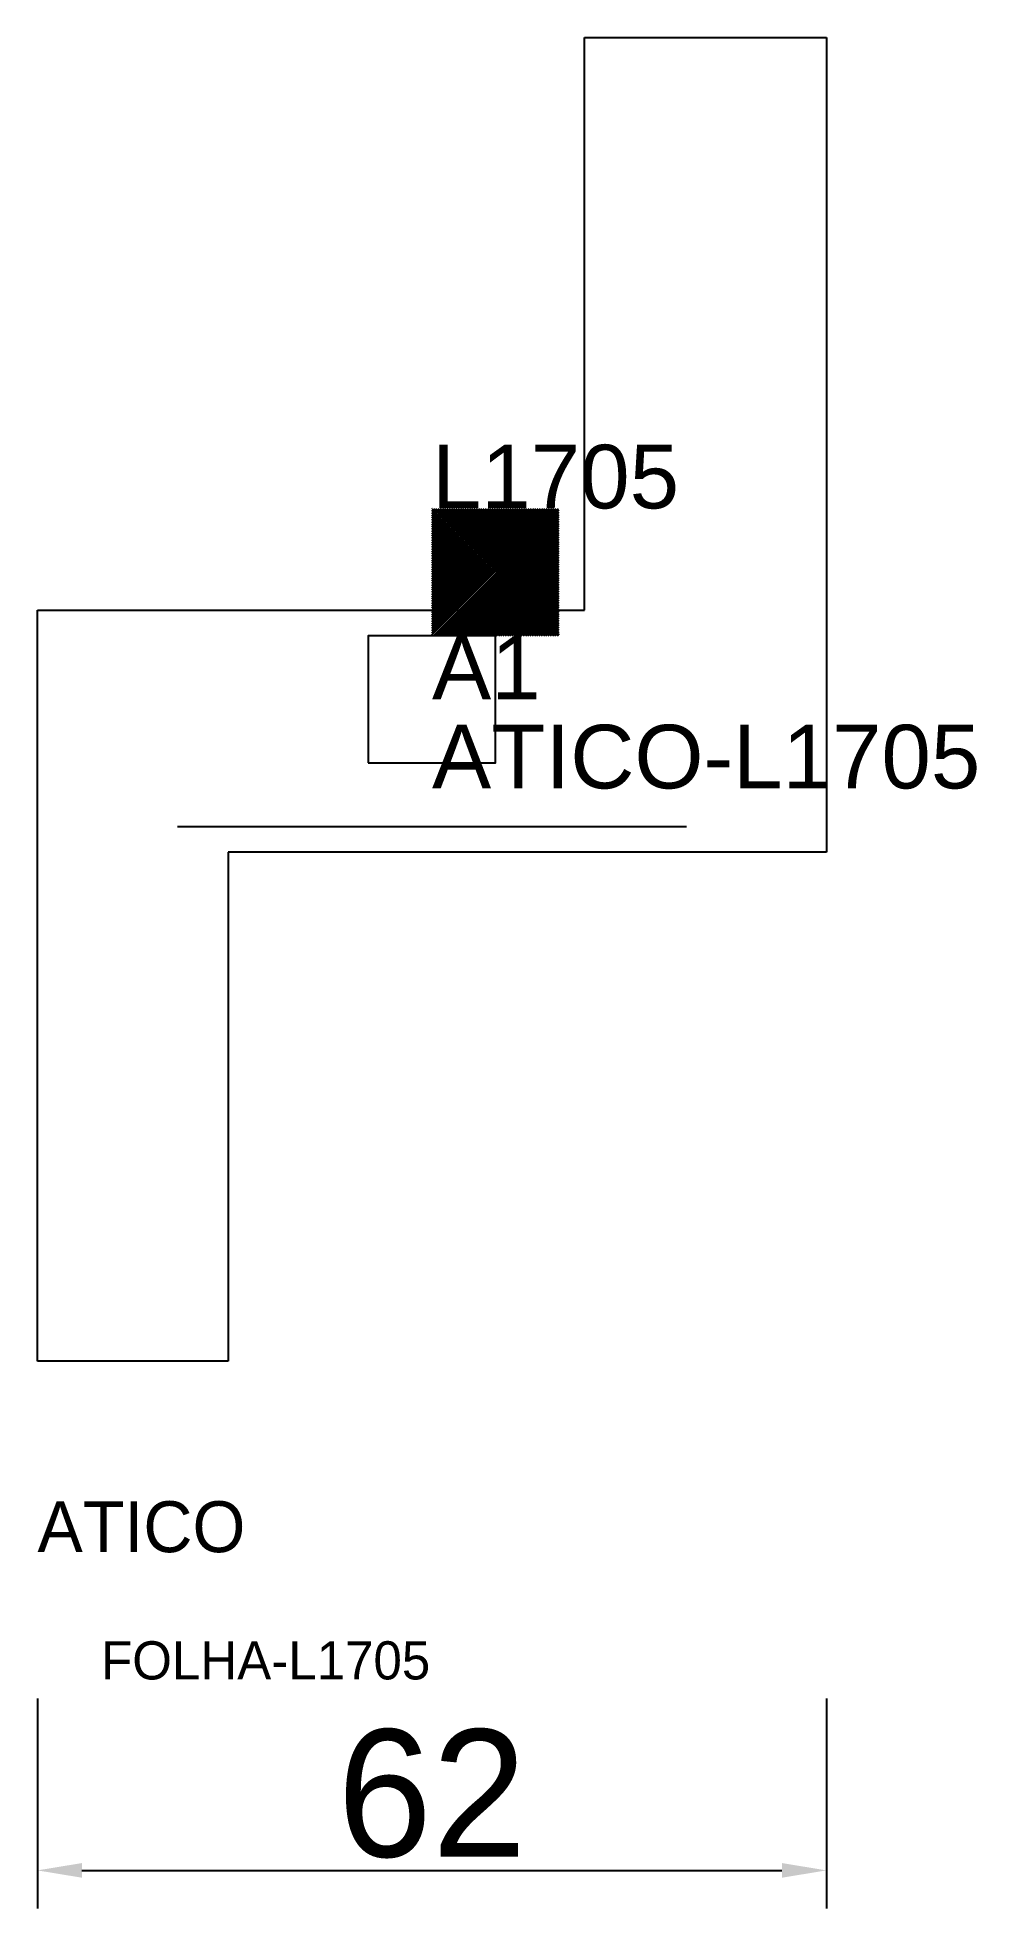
# Model space of a CAD drawing. Header units: metres. Extents: x 222 to 296, y 54 to 202.
import ezdxf

# ---------------------------------------------------------------- set-up
doc = ezdxf.new("R2010")
doc.units = ezdxf.units.M
for name, color, linetype in [('3', 3, 'CONTINUOUS'), ('AUX00', 7, 'CONTINUOUS'), ('COTA', 241, 'CONTINUOUS'), ('FOLHA', 255, 'CONTINUOUS'), ('Hachura', 251, 'CONTINUOUS'), ('NOMENCLATURA', 7, 'CONTINUOUS'), ('Nível', 160, 'CONTINUOUS'), ('Painéis', 200, 'CONTINUOUS'), ('Pilares', 5, 'CONTINUOUS'), ('REAPROVEITAMENTO', 251, 'CONTINUOUS'), ('SARR_2.2x7', 40, 'CONTINUOUS')]:
    doc.layers.add(name, color=color, linetype=linetype)
doc.styles.add('ARIAL', font='Arial.ttf')
doc.styles.add('STR_STANDARD', font='arial.ttf')
doc.dimstyles.new('EZ DXF', dxfattribs={"dimtxt": 10, "dimasz": 3.5, "dimexe": 3, "dimexo": 1.5, "dimgap": 1, "dimtad": 1, "dimdec": 1, "dimdsep": 46, "dimcen": 2.5, "dimazin": 3, "dimtfac": 1, "dimtmove": 0, "dimatfit": 3})

msp = doc.modelspace()

# ---------------------------------------------------------------- hatches: boundary and pattern name
at = {"layer": 'Hachura'}
h = msp.add_hatch(dxfattribs=at)
h.set_pattern_fill('ANSI31', scale=50)
h.paths.add_polyline_path([(222.2, 97.5), (222.2, 156.5), (265.2, 156.5), (265.2, 201.5), (284.2, 201.5), (284.2, 137.5), (237.2, 137.5), (237.2, 97.5)])
h = msp.add_hatch(dxfattribs=at)
h.set_pattern_fill('ANSI31', scale=50)
h.paths.add_polyline_path([(222.2, 97.5), (222.2, 156.5), (265.2, 156.5), (265.2, 201.5), (284.2, 201.5), (284.2, 137.5), (237.2, 137.5), (237.2, 97.5)])
at = {"layer": 'Reaproveitamento'}
h = msp.add_hatch(dxfattribs=at)
h.set_pattern_fill('SOLID')
h.paths.add_polyline_path([(253.2, 154.5), (263.2, 154.5), (263.2, 164.5), (253.2, 164.5)])
h = msp.add_hatch(dxfattribs=at)
h.set_pattern_fill('SOLID')
h.paths.add_polyline_path([(253.2, 154.5), (263.2, 154.5), (263.2, 164.5), (253.2, 164.5)])

# ---------------------------------------------------------------- linework, layer by layer
at = {"layer": 'Painéis', "color": 200}
for p, q in [((265.2, 156.5), (265.2, 201.5)), ((265.2, 201.5), (284.2, 201.5)), ((265.2, 156.5), (265.2, 201.5)), ((265.2, 201.5), (284.2, 201.5)), ((284.2, 201.5), (284.2, 137.5)), ((284.2, 201.5), (284.2, 137.5)), ((222.2, 97.5), (222.2, 156.5)), ((222.2, 156.5), (265.2, 156.5)), ((222.2, 97.5), (222.2, 156.5)), ((222.2, 156.5), (265.2, 156.5)), ((284.2, 137.5), (237.2, 137.5)), ((237.2, 137.5), (237.2, 97.5)), ((284.2, 137.5), (237.2, 137.5)), ((237.2, 137.5), (237.2, 97.5)), ((237.2, 97.5), (222.2, 97.5)), ((237.2, 97.5), (222.2, 97.5))]:
    msp.add_line(p, q, dxfattribs=at)
at = {"layer": 'Pilares'}
msp.add_lwpolyline([(248.2, 144.5), (258.2, 144.5), (258.2, 154.5), (248.2, 154.5)], close=True, dxfattribs=at)
msp.add_lwpolyline([(248.2, 144.5), (258.2, 144.5), (258.2, 154.5), (248.2, 154.5)], close=True, dxfattribs=at)
at = {"layer": 'SARR_2.2x7'}
msp.add_line((233.2, 139.5), (273.2, 139.5), dxfattribs=at)
msp.add_line((233.2, 139.5), (273.2, 139.5), dxfattribs=at)

# ---------------------------------------------------------------- texts
at = {"layer": '3', "style": 'STR_STANDARD'}
msp.add_text('A1', height=5, dxfattribs=at).set_placement((253.2, 149.5))
msp.add_text('A1', height=5, dxfattribs=at).set_placement((253.2, 149.5))
at = {"layer": 'AUX00', "style": 'STR_STANDARD'}
msp.add_text('ATICO-L1705', height=5, dxfattribs=at).set_placement((253.2, 142.5))
msp.add_text('ATICO-L1705', height=5, dxfattribs=at).set_placement((253.2, 142.5))
at = {"layer": 'FOLHA'}
msp.add_text('FOLHA-L1705', height=3, dxfattribs=at).set_placement((227.2, 72.5))
msp.add_text('FOLHA-L1705', height=3, dxfattribs=at).set_placement((227.2, 72.5))
at = {"layer": 'NOMENCLATURA', "insert": (253.2, 169.5), "char_height": 5, "attachment_point": 1, "style": 'ARIAL'}
msp.add_mtext('L1705', dxfattribs=at)
msp.add_mtext('L1705', dxfattribs=at)
at = {"layer": 'Nível'}
msp.add_text('ATICO', height=4, dxfattribs=at).set_placement((222.2, 82.5))
msp.add_text('ATICO', height=4, dxfattribs=at).set_placement((222.2, 82.5))

# ---------------------------------------------------------------- dimensions: what is measured, and where the dimension line sits
at = {"layer": 'COTA'}
msp.add_linear_dim(base=(222.2, 57.5), p1=(222.2, 72.5), p2=(284.2, 72.5), dimstyle='EZ DXF', dxfattribs=at).render()
msp.add_linear_dim(base=(222.2, 57.5), p1=(222.2, 72.5), p2=(284.2, 72.5), dimstyle='EZ DXF', dxfattribs=at).render()

doc.saveas('drawing.dxf')
